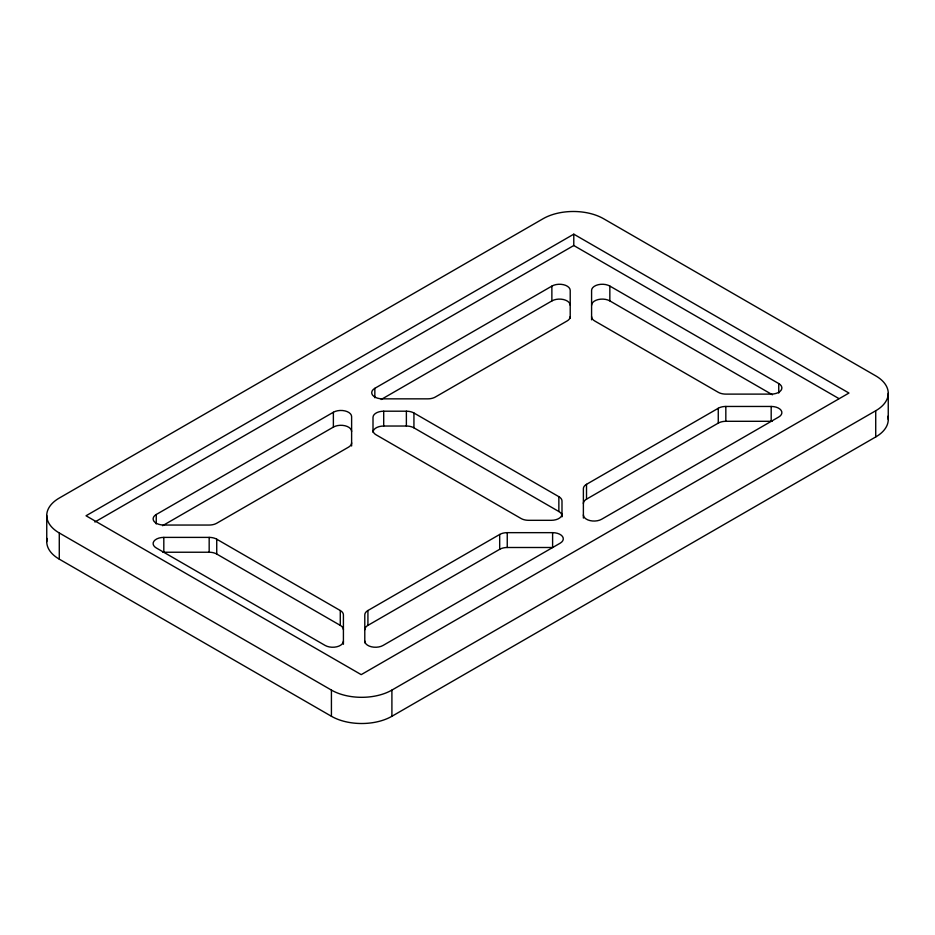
<?xml version="1.0" encoding="UTF-8"?>
<svg xmlns="http://www.w3.org/2000/svg" width="935" height="935" viewBox="0 0 935 935"><rect width="100%" height="100%" fill="white"/><g stroke="black" fill="none" stroke-linecap="round" stroke-linejoin="round"><path stroke-width="1.4" d="M573.786 234.171L86.032 515.769L361.214 674.638L848.968 393.039L573.786 234.171L573.786 245.519L94.879 522.01M351.618 442.804A10.694 6.171 0 0 1 348.486 447.175L216.733 523.238A10.694 6.171 0 0 1 209.171 525.049L163.812 525.049A10.694 6.171 0 0 1 153.936 521.239A10.694 6.171 0 0 1 156.25 514.507L333.374 412.253A10.694 6.171 0 0 1 345.027 410.921A10.694 6.171 0 0 1 351.618 416.624L351.618 446.007M570.21 316.614A10.694 6.171 0 0 1 567.077 320.974L435.313 397.048A10.694 6.171 0 0 1 427.751 398.848L382.403 398.848A10.694 6.171 0 0 1 372.516 395.037A10.694 6.171 0 0 1 374.841 388.317L551.872 286.11A10.694 6.171 0 0 1 563.501 284.696A10.694 6.171 0 0 1 570.21 290.353L570.21 318.321M162.585 525.704L333.374 427.096A10.694 6.171 0 0 1 345.027 425.752A10.694 6.171 0 0 1 351.618 431.456M381.164 399.502L551.872 300.941A10.694 6.171 0 0 1 563.501 299.539A10.694 6.171 0 0 1 570.21 305.196M364.79 642.836L364.79 614.903A10.694 6.171 0 0 1 367.923 610.532L499.687 534.469A10.694 6.171 0 0 1 507.249 532.658L552.608 532.658A10.694 6.171 0 0 1 562.484 536.468A10.694 6.171 0 0 1 560.159 543.188L383.046 645.454A10.694 6.171 0 0 1 371.394 646.786A10.694 6.171 0 0 1 364.79 641.083M583.382 518.083L583.382 488.701A10.694 6.171 0 0 1 586.514 484.33L718.267 408.268A10.694 6.171 0 0 1 725.829 406.456L771.188 406.456A10.694 6.171 0 0 1 781.064 410.266A10.694 6.171 0 0 1 778.75 416.998L601.626 519.252A10.694 6.171 0 0 1 589.973 520.585A10.694 6.171 0 0 1 583.382 514.893M364.79 629.734A10.694 6.171 0 0 1 367.923 625.375L499.687 549.301A10.694 6.171 0 0 1 507.249 547.501L552.608 547.501L552.608 532.658M583.382 503.544A10.694 6.171 0 0 1 586.514 499.173L718.267 423.111A10.694 6.171 0 0 1 725.829 421.299L771.188 421.299A10.694 6.171 0 0 1 772.123 421.323M59.279 532.973L331.422 690.088A42.765 24.684 0 0 0 391.905 690.088L875.721 410.757A42.765 24.684 0 0 0 875.721 375.847L603.578 218.72A42.765 24.684 0 0 0 543.095 218.72L59.279 498.051A42.765 24.684 0 0 0 59.279 532.973L59.279 559.153L331.422 716.28A42.765 24.684 0 0 0 391.905 716.28L875.721 436.949A42.765 24.684 0 0 0 887.888 416.262M561.993 515.886A10.694 6.171 0 0 0 558.861 511.515L413.936 427.844A10.694 6.171 0 0 0 406.374 426.033L383.701 426.033A10.694 6.171 0 0 0 373.007 432.204L373.007 417.372A10.694 6.171 0 0 1 383.701 411.201L406.374 411.201A10.694 6.171 0 0 1 413.936 413.001L558.861 496.684A10.694 6.171 0 0 1 561.993 501.043L561.993 516.833M343.414 641.083A10.694 6.171 0 0 1 336.81 646.786A10.694 6.171 0 0 1 325.158 645.454L156.25 547.933A10.694 6.171 0 0 1 153.936 541.201A10.694 6.171 0 0 1 163.812 537.391L209.171 537.391A10.694 6.171 0 0 1 216.733 539.203L340.282 610.532A10.694 6.171 0 0 1 343.414 614.903L343.414 644.285M162.889 552.258A10.694 6.171 0 0 1 163.812 552.234L209.171 552.234A10.694 6.171 0 0 1 216.733 554.046L340.282 625.375A10.694 6.171 0 0 1 343.414 629.734M573.786 245.519L838.87 398.555M591.586 319.817L591.586 290.423A10.694 6.171 0 0 1 598.19 284.719A10.694 6.171 0 0 1 609.842 286.063L778.75 383.572A10.694 6.171 0 0 1 781.064 390.304A10.694 6.171 0 0 1 771.188 394.114L725.829 394.114A10.694 6.171 0 0 1 718.267 392.303L594.718 320.974A10.694 6.171 0 0 1 591.586 316.614M591.586 305.266A10.694 6.171 0 0 1 598.19 299.562A10.694 6.171 0 0 1 609.842 300.895L772.439 394.78M888.25 393.308L888.25 419.488M875.721 410.757L875.721 436.949M778.75 383.572L778.75 393.016M771.188 406.456L771.188 421.299M725.829 406.456L725.829 421.299M718.267 408.268L718.267 423.111M609.842 286.063L609.842 300.895M586.514 484.33L586.514 499.173M558.861 496.684L558.861 511.515M551.872 286.11L551.872 300.941M507.249 532.658L507.249 547.501M499.687 534.469L499.687 549.301M413.936 413.001L413.936 427.844M406.374 411.201L406.374 426.033M391.905 690.088L391.905 716.28M383.701 411.201L383.701 426.033M374.841 388.317L374.841 397.761M367.923 610.532L367.923 625.375M340.282 610.532L340.282 625.375M333.374 412.253L333.374 427.096M331.422 690.088L331.422 716.28M216.733 539.203L216.733 554.046M209.171 537.391L209.171 552.234M163.812 537.391L163.812 552.234M156.25 514.507L156.25 523.951M46.75 515.512L46.75 541.692M373.007 430.462A10.694 6.171 0 0 0 376.139 434.833L521.064 518.504A10.694 6.171 0 0 0 528.626 520.316L551.311 520.316A10.694 6.171 0 0 0 561.993 514.133M59.279 559.153A42.765 24.684 0 0 1 47.112 538.478"/></g></svg>
